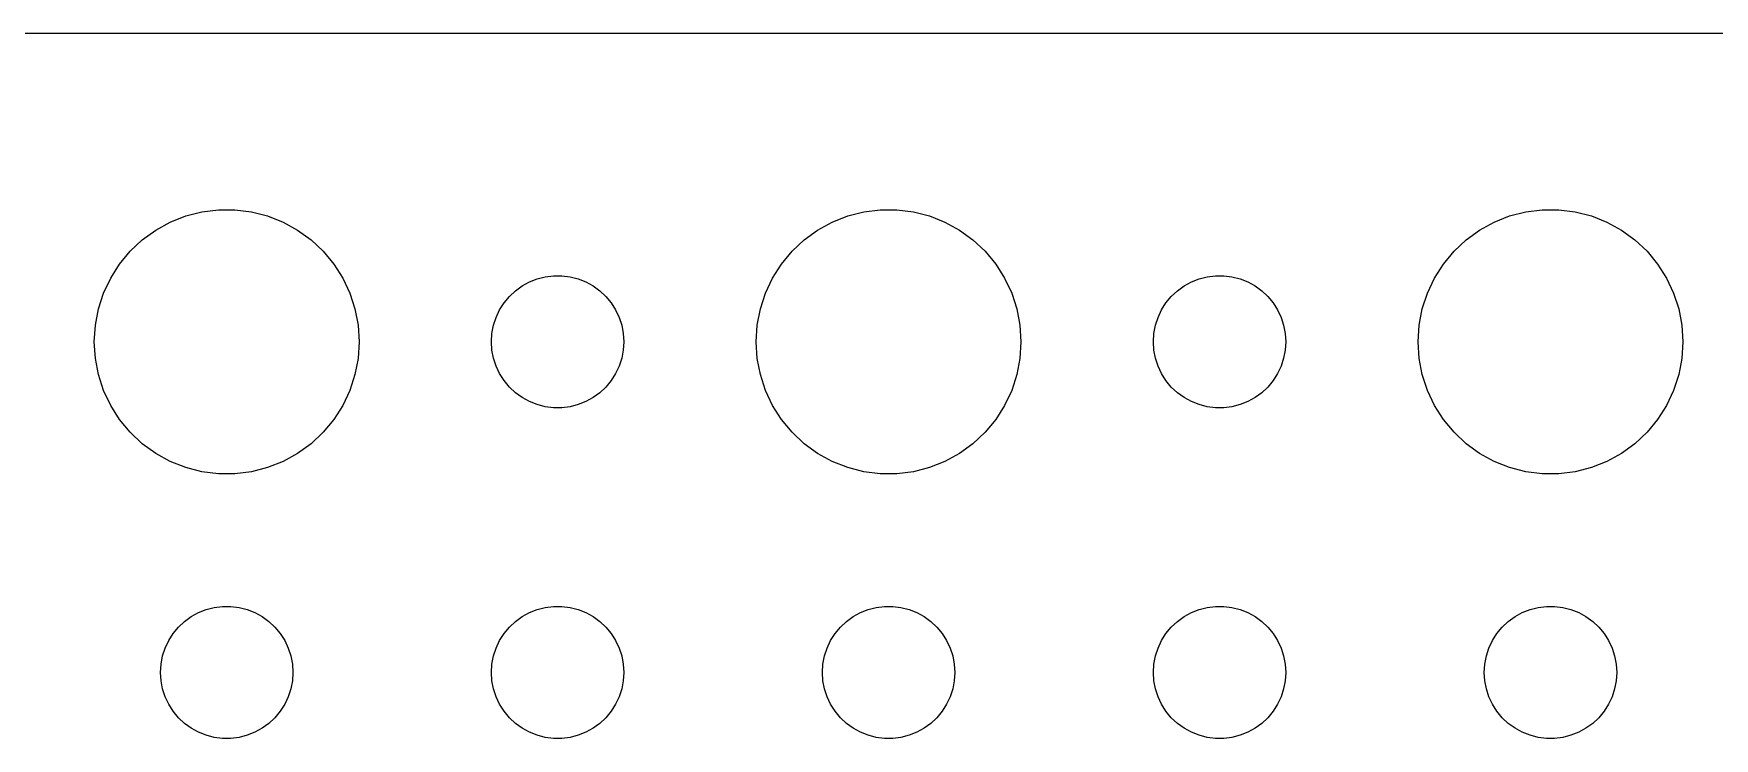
# Model space of a CAD drawing. Header units: metres. Extents: x -134 to 134, y -37 to 37.
# Drawn here: x 63.12 to 101.21, y 21 to 36.99 of the extents above; entities that cross this region are included whole.
import ezdxf

# ---------------------------------------------------------------- set-up
doc = ezdxf.new("R2010")
doc.units = ezdxf.units.M

msp = doc.modelspace()

# ---------------------------------------------------------------- linework, layer by layer
for p, q in [((129.814, 36.9901), (-129.814, 36.9901)), ((66.2227, 32.7145), (66.573, 32.8532)), ((66.573, 32.8532), (66.9379, 32.9469)), ((66.9379, 32.9469), (67.3116, 32.9941)), ((67.3116, 32.9941), (67.6884, 32.9941)), ((67.6884, 32.9941), (68.0621, 32.9469)), ((68.0621, 32.9469), (68.427, 32.8532)), ((68.427, 32.8532), (68.7773, 32.7145)), ((81.2227, 32.7145), (81.573, 32.8532)), ((81.573, 32.8532), (81.9379, 32.9469)), ((81.9379, 32.9469), (82.3116, 32.9941)), ((82.3116, 32.9941), (82.6884, 32.9941)), ((82.6884, 32.9941), (83.0621, 32.9469)), ((83.0621, 32.9469), (83.427, 32.8532)), ((83.427, 32.8532), (83.7773, 32.7145)), ((96.2227, 32.7145), (96.573, 32.8532)), ((96.573, 32.8532), (96.9379, 32.9469)), ((96.9379, 32.9469), (97.3116, 32.9941)), ((97.3116, 32.9941), (97.6884, 32.9941)), ((97.6884, 32.9941), (98.0621, 32.9469)), ((98.0621, 32.9469), (98.427, 32.8532)), ((98.427, 32.8532), (98.7773, 32.7145)), ((65.5877, 32.3115), (65.8925, 32.533)), ((65.8925, 32.533), (66.2227, 32.7145)), ((68.7773, 32.7145), (69.1075, 32.533)), ((69.1075, 32.533), (69.4123, 32.3115)), ((80.5877, 32.3115), (80.8925, 32.533)), ((80.8925, 32.533), (81.2227, 32.7145)), ((83.7773, 32.7145), (84.1075, 32.533)), ((84.1075, 32.533), (84.4123, 32.3115)), ((95.5877, 32.3115), (95.8925, 32.533)), ((95.8925, 32.533), (96.2227, 32.7145)), ((98.7773, 32.7145), (99.1075, 32.533)), ((99.1075, 32.533), (99.4123, 32.3115)), ((65.073, 31.7634), (65.3131, 32.0536)), ((65.3131, 32.0536), (65.5877, 32.3115)), ((69.4123, 32.3115), (69.6869, 32.0536)), ((69.6869, 32.0536), (69.927, 31.7634)), ((80.073, 31.7634), (80.3131, 32.0536)), ((80.3131, 32.0536), (80.5877, 32.3115)), ((84.4123, 32.3115), (84.6869, 32.0536)), ((84.6869, 32.0536), (84.927, 31.7634)), ((95.073, 31.7634), (95.3131, 32.0536)), ((95.3131, 32.0536), (95.5877, 32.3115)), ((99.4123, 32.3115), (99.6869, 32.0536)), ((99.6869, 32.0536), (99.927, 31.7634)), ((64.8711, 31.4453), (65.073, 31.7634)), ((69.927, 31.7634), (70.1289, 31.4453)), ((79.8711, 31.4453), (80.073, 31.7634)), ((84.927, 31.7634), (85.1289, 31.4453)), ((94.8711, 31.4453), (95.073, 31.7634)), ((99.927, 31.7634), (100.129, 31.4453)), ((64.7107, 31.1044), (64.8711, 31.4453)), ((70.1289, 31.4453), (70.2893, 31.1044)), ((74.0439, 31.1558), (74.1963, 31.2665)), ((74.1963, 31.2665), (74.3613, 31.3572)), ((74.3613, 31.3572), (74.5365, 31.4266)), ((74.5365, 31.4266), (74.7189, 31.4734)), ((74.7189, 31.4734), (74.9058, 31.497)), ((74.9058, 31.497), (75.0942, 31.497)), ((75.0942, 31.497), (75.2811, 31.4734)), ((75.2811, 31.4734), (75.4635, 31.4266)), ((75.4635, 31.4266), (75.6387, 31.3572)), ((75.6387, 31.3572), (75.8037, 31.2665)), ((75.8037, 31.2665), (75.9561, 31.1558)), ((79.7107, 31.1044), (79.8711, 31.4453)), ((85.1289, 31.4453), (85.2893, 31.1044)), ((89.0439, 31.1558), (89.1963, 31.2665)), ((89.1963, 31.2665), (89.3613, 31.3572)), ((89.3613, 31.3572), (89.5365, 31.4266)), ((89.5365, 31.4266), (89.7189, 31.4734)), ((89.7189, 31.4734), (89.9058, 31.497)), ((89.9058, 31.497), (90.0942, 31.497)), ((90.0942, 31.497), (90.2811, 31.4734)), ((90.2811, 31.4734), (90.4635, 31.4266)), ((90.4635, 31.4266), (90.6387, 31.3572)), ((90.6387, 31.3572), (90.8037, 31.2665)), ((90.8037, 31.2665), (90.9561, 31.1558)), ((94.7107, 31.1044), (94.8711, 31.4453)), ((100.129, 31.4453), (100.289, 31.1044)), ((64.5943, 30.7461), (64.7107, 31.1044)), ((70.2893, 31.1044), (70.4057, 30.7461)), ((73.6855, 30.7226), (73.7865, 30.8817)), ((73.7865, 30.8817), (73.9065, 31.0268)), ((73.9065, 31.0268), (74.0439, 31.1558)), ((75.9561, 31.1558), (76.0934, 31.0268)), ((76.0934, 31.0268), (76.2135, 30.8817)), ((76.2135, 30.8817), (76.3145, 30.7226)), ((79.5943, 30.7461), (79.7107, 31.1044)), ((85.2893, 31.1044), (85.4057, 30.7461)), ((88.6855, 30.7226), (88.7865, 30.8817)), ((88.7865, 30.8817), (88.9065, 31.0268)), ((88.9065, 31.0268), (89.0439, 31.1558)), ((90.9561, 31.1558), (91.0934, 31.0268)), ((91.0934, 31.0268), (91.2135, 30.8817)), ((91.2135, 30.8817), (91.3145, 30.7226)), ((94.5943, 30.7461), (94.7107, 31.1044)), ((100.289, 31.1044), (100.406, 30.7461)), ((64.5237, 30.376), (64.5943, 30.7461)), ((70.4057, 30.7461), (70.4763, 30.376)), ((73.5471, 30.373), (73.6053, 30.5522)), ((73.6053, 30.5522), (73.6855, 30.7226)), ((76.3145, 30.7226), (76.3947, 30.5522)), ((76.3947, 30.5522), (76.4529, 30.373)), ((79.5237, 30.376), (79.5943, 30.7461)), ((85.4057, 30.7461), (85.4763, 30.376)), ((88.5471, 30.373), (88.6053, 30.5522)), ((88.6053, 30.5522), (88.6855, 30.7226)), ((91.3145, 30.7226), (91.3947, 30.5522)), ((91.3947, 30.5522), (91.4529, 30.373)), ((94.5237, 30.376), (94.5943, 30.7461)), ((100.406, 30.7461), (100.476, 30.376)), ((64.5, 30), (64.5237, 30.376)), ((70.4763, 30.376), (70.5, 30)), ((73.5, 30), (73.5118, 30.188)), ((73.5118, 30.188), (73.5471, 30.373)), ((76.4529, 30.373), (76.4882, 30.188)), ((76.4882, 30.188), (76.5, 30)), ((79.5, 30), (79.5237, 30.376)), ((85.4763, 30.376), (85.5, 30)), ((88.5, 30), (88.5118, 30.188)), ((88.5118, 30.188), (88.5471, 30.373)), ((91.4529, 30.373), (91.4882, 30.188)), ((91.4882, 30.188), (91.5, 30)), ((94.5, 30), (94.5237, 30.376)), ((100.476, 30.376), (100.5, 30)), ((64.5237, 29.624), (64.5, 30)), ((70.5, 30), (70.4763, 29.624)), ((73.5118, 29.812), (73.5, 30)), ((73.5471, 29.627), (73.5118, 29.812)), ((76.4882, 29.812), (76.4529, 29.627)), ((76.5, 30), (76.4882, 29.812)), ((79.5237, 29.624), (79.5, 30)), ((85.5, 30), (85.4763, 29.624)), ((88.5118, 29.812), (88.5, 30)), ((88.5471, 29.627), (88.5118, 29.812)), ((91.4882, 29.812), (91.4529, 29.627)), ((91.5, 30), (91.4882, 29.812)), ((94.5237, 29.624), (94.5, 30)), ((100.5, 30), (100.476, 29.624)), ((64.5943, 29.2539), (64.5237, 29.624)), ((70.4763, 29.624), (70.4057, 29.2539)), ((73.6053, 29.4478), (73.5471, 29.627)), ((73.6855, 29.2774), (73.6053, 29.4478)), ((76.3947, 29.4478), (76.3145, 29.2774)), ((76.4529, 29.627), (76.3947, 29.4478)), ((79.5943, 29.2539), (79.5237, 29.624)), ((85.4763, 29.624), (85.4057, 29.2539)), ((88.6053, 29.4478), (88.5471, 29.627)), ((88.6855, 29.2774), (88.6053, 29.4478)), ((91.3947, 29.4478), (91.3145, 29.2774)), ((91.4529, 29.627), (91.3947, 29.4478)), ((94.5943, 29.2539), (94.5237, 29.624)), ((100.476, 29.624), (100.406, 29.2539)), ((64.7107, 28.8956), (64.5943, 29.2539)), ((70.4057, 29.2539), (70.2893, 28.8956)), ((73.7865, 29.1183), (73.6855, 29.2774)), ((73.9065, 28.9732), (73.7865, 29.1183)), ((74.0439, 28.8442), (73.9065, 28.9732)), ((76.0934, 28.9732), (75.9561, 28.8442)), ((76.2135, 29.1183), (76.0934, 28.9732)), ((76.3145, 29.2774), (76.2135, 29.1183)), ((79.7107, 28.8956), (79.5943, 29.2539)), ((85.4057, 29.2539), (85.2893, 28.8956)), ((88.7865, 29.1183), (88.6855, 29.2774)), ((88.9065, 28.9732), (88.7865, 29.1183)), ((89.0439, 28.8442), (88.9065, 28.9732)), ((91.0934, 28.9732), (90.9561, 28.8442)), ((91.2135, 29.1183), (91.0934, 28.9732)), ((91.3145, 29.2774), (91.2135, 29.1183)), ((94.7107, 28.8956), (94.5943, 29.2539)), ((100.406, 29.2539), (100.289, 28.8956)), ((64.8711, 28.5547), (64.7107, 28.8956)), ((70.2893, 28.8956), (70.1289, 28.5547)), ((74.1963, 28.7335), (74.0439, 28.8442)), ((74.3613, 28.6427), (74.1963, 28.7335)), ((74.5365, 28.5734), (74.3613, 28.6427)), ((74.7189, 28.5266), (74.5365, 28.5734)), ((75.4635, 28.5734), (75.2811, 28.5266)), ((75.6387, 28.6427), (75.4635, 28.5734)), ((75.8037, 28.7335), (75.6387, 28.6427)), ((75.9561, 28.8442), (75.8037, 28.7335)), ((79.8711, 28.5547), (79.7107, 28.8956)), ((85.2893, 28.8956), (85.1289, 28.5547)), ((89.1963, 28.7335), (89.0439, 28.8442)), ((89.3613, 28.6427), (89.1963, 28.7335)), ((89.5365, 28.5734), (89.3613, 28.6427)), ((89.7189, 28.5266), (89.5365, 28.5734)), ((90.4635, 28.5734), (90.2811, 28.5266)), ((90.6387, 28.6427), (90.4635, 28.5734)), ((90.8037, 28.7335), (90.6387, 28.6427)), ((90.9561, 28.8442), (90.8037, 28.7335)), ((94.8711, 28.5547), (94.7107, 28.8956)), ((100.289, 28.8956), (100.129, 28.5547)), ((65.073, 28.2366), (64.8711, 28.5547)), ((65.3131, 27.9464), (65.073, 28.2366)), ((69.927, 28.2366), (69.6869, 27.9464)), ((70.1289, 28.5547), (69.927, 28.2366)), ((74.9058, 28.503), (74.7189, 28.5266)), ((75.0942, 28.503), (74.9058, 28.503)), ((75.2811, 28.5266), (75.0942, 28.503)), ((80.073, 28.2366), (79.8711, 28.5547)), ((80.3131, 27.9464), (80.073, 28.2366)), ((84.927, 28.2366), (84.6869, 27.9464)), ((85.1289, 28.5547), (84.927, 28.2366)), ((89.9058, 28.503), (89.7189, 28.5266)), ((90.0942, 28.503), (89.9058, 28.503)), ((90.2811, 28.5266), (90.0942, 28.503)), ((95.073, 28.2366), (94.8711, 28.5547)), ((95.3131, 27.9464), (95.073, 28.2366)), ((99.927, 28.2366), (99.6869, 27.9464)), ((100.129, 28.5547), (99.927, 28.2366)), ((65.5877, 27.6884), (65.3131, 27.9464)), ((69.6869, 27.9464), (69.4123, 27.6884)), ((80.5877, 27.6884), (80.3131, 27.9464)), ((84.6869, 27.9464), (84.4123, 27.6884)), ((95.5877, 27.6884), (95.3131, 27.9464)), ((99.6869, 27.9464), (99.4123, 27.6884)), ((65.8925, 27.467), (65.5877, 27.6884)), ((66.2227, 27.2855), (65.8925, 27.467)), ((69.1075, 27.467), (68.7773, 27.2855)), ((69.4123, 27.6884), (69.1075, 27.467)), ((80.8925, 27.467), (80.5877, 27.6884)), ((81.2227, 27.2855), (80.8925, 27.467)), ((84.1075, 27.467), (83.7773, 27.2855)), ((84.4123, 27.6884), (84.1075, 27.467)), ((95.8925, 27.467), (95.5877, 27.6884)), ((96.2227, 27.2855), (95.8925, 27.467)), ((99.1075, 27.467), (98.7773, 27.2855)), ((99.4123, 27.6884), (99.1075, 27.467)), ((66.573, 27.1468), (66.2227, 27.2855)), ((66.9379, 27.0531), (66.573, 27.1468)), ((67.3116, 27.0059), (66.9379, 27.0531)), ((68.0621, 27.0531), (67.6884, 27.0059)), ((68.427, 27.1468), (68.0621, 27.0531)), ((68.7773, 27.2855), (68.427, 27.1468)), ((81.573, 27.1468), (81.2227, 27.2855)), ((81.9379, 27.0531), (81.573, 27.1468)), ((82.3116, 27.0059), (81.9379, 27.0531)), ((83.0621, 27.0531), (82.6884, 27.0059)), ((83.427, 27.1468), (83.0621, 27.0531)), ((83.7773, 27.2855), (83.427, 27.1468)), ((96.573, 27.1468), (96.2227, 27.2855)), ((96.9379, 27.0531), (96.573, 27.1468)), ((97.3116, 27.0059), (96.9379, 27.0531)), ((98.0621, 27.0531), (97.6884, 27.0059)), ((98.427, 27.1468), (98.0621, 27.0531)), ((98.7773, 27.2855), (98.427, 27.1468)), ((67.6884, 27.0059), (67.3116, 27.0059)), ((82.6884, 27.0059), (82.3116, 27.0059)), ((97.6884, 27.0059), (97.3116, 27.0059)), ((67.2189, 23.9734), (67.4058, 23.997)), ((67.4058, 23.997), (67.5942, 23.997)), ((67.5942, 23.997), (67.7811, 23.9734)), ((74.7189, 23.9734), (74.9058, 23.997)), ((74.9058, 23.997), (75.0942, 23.997)), ((75.0942, 23.997), (75.2811, 23.9734)), ((82.2189, 23.9734), (82.4058, 23.997)), ((82.4058, 23.997), (82.5942, 23.997)), ((82.5942, 23.997), (82.7811, 23.9734)), ((89.7189, 23.9734), (89.9058, 23.997)), ((89.9058, 23.997), (90.0942, 23.997)), ((90.0942, 23.997), (90.2811, 23.9734)), ((97.2189, 23.9734), (97.4058, 23.997)), ((97.4058, 23.997), (97.5942, 23.997)), ((97.5942, 23.997), (97.7811, 23.9734)), ((66.4065, 23.5268), (66.5439, 23.6558)), ((66.5439, 23.6558), (66.6963, 23.7665)), ((66.6963, 23.7665), (66.8613, 23.8572)), ((66.8613, 23.8572), (67.0365, 23.9266)), ((67.0365, 23.9266), (67.2189, 23.9734)), ((67.7811, 23.9734), (67.9635, 23.9266)), ((67.9635, 23.9266), (68.1387, 23.8572)), ((68.1387, 23.8572), (68.3037, 23.7665)), ((68.3037, 23.7665), (68.4561, 23.6558)), ((68.4561, 23.6558), (68.5934, 23.5268)), ((73.9065, 23.5268), (74.0439, 23.6558)), ((74.0439, 23.6558), (74.1963, 23.7665)), ((74.1963, 23.7665), (74.3613, 23.8572)), ((74.3613, 23.8572), (74.5365, 23.9266)), ((74.5365, 23.9266), (74.7189, 23.9734)), ((75.2811, 23.9734), (75.4635, 23.9266)), ((75.4635, 23.9266), (75.6387, 23.8572)), ((75.6387, 23.8572), (75.8037, 23.7665)), ((75.8037, 23.7665), (75.9561, 23.6558)), ((75.9561, 23.6558), (76.0934, 23.5268)), ((81.4065, 23.5268), (81.5439, 23.6558)), ((81.5439, 23.6558), (81.6963, 23.7665)), ((81.6963, 23.7665), (81.8613, 23.8572)), ((81.8613, 23.8572), (82.0365, 23.9266)), ((82.0365, 23.9266), (82.2189, 23.9734)), ((82.7811, 23.9734), (82.9635, 23.9266)), ((82.9635, 23.9266), (83.1387, 23.8572)), ((83.1387, 23.8572), (83.3037, 23.7665)), ((83.3037, 23.7665), (83.4561, 23.6558)), ((83.4561, 23.6558), (83.5934, 23.5268)), ((88.9065, 23.5268), (89.0439, 23.6558)), ((89.0439, 23.6558), (89.1963, 23.7665)), ((89.1963, 23.7665), (89.3613, 23.8572)), ((89.3613, 23.8572), (89.5365, 23.9266)), ((89.5365, 23.9266), (89.7189, 23.9734)), ((90.2811, 23.9734), (90.4635, 23.9266)), ((90.4635, 23.9266), (90.6387, 23.8572)), ((90.6387, 23.8572), (90.8037, 23.7665)), ((90.8037, 23.7665), (90.9561, 23.6558)), ((90.9561, 23.6558), (91.0934, 23.5268)), ((96.4065, 23.5268), (96.5439, 23.6558)), ((96.5439, 23.6558), (96.6963, 23.7665)), ((96.6963, 23.7665), (96.8613, 23.8572)), ((96.8613, 23.8572), (97.0365, 23.9266)), ((97.0365, 23.9266), (97.2189, 23.9734)), ((97.7811, 23.9734), (97.9635, 23.9266)), ((97.9635, 23.9266), (98.1387, 23.8572)), ((98.1387, 23.8572), (98.3037, 23.7665)), ((98.3037, 23.7665), (98.4561, 23.6558)), ((98.4561, 23.6558), (98.5934, 23.5268)), ((66.1855, 23.2226), (66.2865, 23.3817)), ((66.2865, 23.3817), (66.4065, 23.5268)), ((68.5934, 23.5268), (68.7135, 23.3817)), ((68.7135, 23.3817), (68.8145, 23.2226)), ((73.6855, 23.2226), (73.7865, 23.3817)), ((73.7865, 23.3817), (73.9065, 23.5268)), ((76.0934, 23.5268), (76.2135, 23.3817)), ((76.2135, 23.3817), (76.3145, 23.2226)), ((81.1855, 23.2226), (81.2865, 23.3817)), ((81.2865, 23.3817), (81.4065, 23.5268)), ((83.5934, 23.5268), (83.7135, 23.3817)), ((83.7135, 23.3817), (83.8145, 23.2226)), ((88.6855, 23.2226), (88.7865, 23.3817)), ((88.7865, 23.3817), (88.9065, 23.5268)), ((91.0934, 23.5268), (91.2135, 23.3817)), ((91.2135, 23.3817), (91.3145, 23.2226)), ((96.1855, 23.2226), (96.2865, 23.3817)), ((96.2865, 23.3817), (96.4065, 23.5268)), ((98.5934, 23.5268), (98.7135, 23.3817)), ((98.7135, 23.3817), (98.8145, 23.2226)), ((66.0118, 22.688), (66.0471, 22.873)), ((66.0471, 22.873), (66.1053, 23.0522)), ((66.1053, 23.0522), (66.1855, 23.2226)), ((68.8145, 23.2226), (68.8947, 23.0522)), ((68.8947, 23.0522), (68.9529, 22.873)), ((68.9529, 22.873), (68.9882, 22.688)), ((73.5118, 22.688), (73.5471, 22.873)), ((73.5471, 22.873), (73.6053, 23.0522)), ((73.6053, 23.0522), (73.6855, 23.2226)), ((76.3145, 23.2226), (76.3947, 23.0522)), ((76.3947, 23.0522), (76.4529, 22.873)), ((76.4529, 22.873), (76.4882, 22.688)), ((81.0118, 22.688), (81.0471, 22.873)), ((81.0471, 22.873), (81.1053, 23.0522)), ((81.1053, 23.0522), (81.1855, 23.2226)), ((83.8145, 23.2226), (83.8947, 23.0522)), ((83.8947, 23.0522), (83.9529, 22.873)), ((83.9529, 22.873), (83.9882, 22.688)), ((88.5118, 22.688), (88.5471, 22.873)), ((88.5471, 22.873), (88.6053, 23.0522)), ((88.6053, 23.0522), (88.6855, 23.2226)), ((91.3145, 23.2226), (91.3947, 23.0522)), ((91.3947, 23.0522), (91.4529, 22.873)), ((91.4529, 22.873), (91.4882, 22.688)), ((96.0118, 22.688), (96.0471, 22.873)), ((96.0471, 22.873), (96.1053, 23.0522)), ((96.1053, 23.0522), (96.1855, 23.2226)), ((98.8145, 23.2226), (98.8947, 23.0522)), ((98.8947, 23.0522), (98.9529, 22.873)), ((98.9529, 22.873), (98.9882, 22.688)), ((66, 22.5), (66.0118, 22.688)), ((66.0118, 22.312), (66, 22.5)), ((68.9882, 22.688), (69, 22.5)), ((69, 22.5), (68.9882, 22.312)), ((73.5, 22.5), (73.5118, 22.688)), ((73.5118, 22.312), (73.5, 22.5)), ((76.4882, 22.688), (76.5, 22.5)), ((76.5, 22.5), (76.4882, 22.312)), ((81, 22.5), (81.0118, 22.688)), ((81.0118, 22.312), (81, 22.5)), ((83.9882, 22.688), (84, 22.5)), ((84, 22.5), (83.9882, 22.312)), ((88.5, 22.5), (88.5118, 22.688)), ((88.5118, 22.312), (88.5, 22.5)), ((91.4882, 22.688), (91.5, 22.5)), ((91.5, 22.5), (91.4882, 22.312)), ((96, 22.5), (96.0118, 22.688)), ((96.0118, 22.312), (96, 22.5)), ((98.9882, 22.688), (99, 22.5)), ((99, 22.5), (98.9882, 22.312)), ((66.0471, 22.127), (66.0118, 22.312)), ((66.1053, 21.9478), (66.0471, 22.127)), ((68.9529, 22.127), (68.8947, 21.9478)), ((68.9882, 22.312), (68.9529, 22.127)), ((73.5471, 22.127), (73.5118, 22.312)), ((73.6053, 21.9478), (73.5471, 22.127)), ((76.4529, 22.127), (76.3947, 21.9478)), ((76.4882, 22.312), (76.4529, 22.127)), ((81.0471, 22.127), (81.0118, 22.312)), ((81.1053, 21.9478), (81.0471, 22.127)), ((83.9529, 22.127), (83.8947, 21.9478)), ((83.9882, 22.312), (83.9529, 22.127)), ((88.5471, 22.127), (88.5118, 22.312)), ((88.6053, 21.9478), (88.5471, 22.127)), ((91.4529, 22.127), (91.3947, 21.9478)), ((91.4882, 22.312), (91.4529, 22.127)), ((96.0471, 22.127), (96.0118, 22.312)), ((96.1053, 21.9478), (96.0471, 22.127)), ((98.9529, 22.127), (98.8947, 21.9478)), ((98.9882, 22.312), (98.9529, 22.127)), ((66.1855, 21.7774), (66.1053, 21.9478)), ((66.2865, 21.6183), (66.1855, 21.7774)), ((68.8145, 21.7774), (68.7135, 21.6183)), ((68.8947, 21.9478), (68.8145, 21.7774)), ((73.6855, 21.7774), (73.6053, 21.9478)), ((73.7865, 21.6183), (73.6855, 21.7774)), ((76.3145, 21.7774), (76.2135, 21.6183)), ((76.3947, 21.9478), (76.3145, 21.7774)), ((81.1855, 21.7774), (81.1053, 21.9478)), ((81.2865, 21.6183), (81.1855, 21.7774)), ((83.8145, 21.7774), (83.7135, 21.6183)), ((83.8947, 21.9478), (83.8145, 21.7774)), ((88.6855, 21.7774), (88.6053, 21.9478)), ((88.7865, 21.6183), (88.6855, 21.7774)), ((91.3145, 21.7774), (91.2135, 21.6183)), ((91.3947, 21.9478), (91.3145, 21.7774)), ((96.1855, 21.7774), (96.1053, 21.9478)), ((96.2865, 21.6183), (96.1855, 21.7774)), ((98.8145, 21.7774), (98.7135, 21.6183)), ((98.8947, 21.9478), (98.8145, 21.7774)), ((66.4065, 21.4732), (66.2865, 21.6183)), ((66.5439, 21.3442), (66.4065, 21.4732)), ((66.6963, 21.2335), (66.5439, 21.3442)), ((68.4561, 21.3442), (68.3037, 21.2335)), ((68.5934, 21.4732), (68.4561, 21.3442)), ((68.7135, 21.6183), (68.5934, 21.4732)), ((73.9065, 21.4732), (73.7865, 21.6183)), ((74.0439, 21.3442), (73.9065, 21.4732)), ((74.1963, 21.2335), (74.0439, 21.3442)), ((75.9561, 21.3442), (75.8037, 21.2335)), ((76.0934, 21.4732), (75.9561, 21.3442)), ((76.2135, 21.6183), (76.0934, 21.4732)), ((81.4065, 21.4732), (81.2865, 21.6183)), ((81.5439, 21.3442), (81.4065, 21.4732)), ((81.6963, 21.2335), (81.5439, 21.3442)), ((83.4561, 21.3442), (83.3037, 21.2335)), ((83.5934, 21.4732), (83.4561, 21.3442)), ((83.7135, 21.6183), (83.5934, 21.4732)), ((88.9065, 21.4732), (88.7865, 21.6183)), ((89.0439, 21.3442), (88.9065, 21.4732)), ((89.1963, 21.2335), (89.0439, 21.3442)), ((90.9561, 21.3442), (90.8037, 21.2335)), ((91.0934, 21.4732), (90.9561, 21.3442)), ((91.2135, 21.6183), (91.0934, 21.4732)), ((96.4065, 21.4732), (96.2865, 21.6183)), ((96.5439, 21.3442), (96.4065, 21.4732)), ((96.6963, 21.2335), (96.5439, 21.3442)), ((98.4561, 21.3442), (98.3037, 21.2335)), ((98.5934, 21.4732), (98.4561, 21.3442)), ((98.7135, 21.6183), (98.5934, 21.4732)), ((66.8613, 21.1427), (66.6963, 21.2335)), ((67.0365, 21.0734), (66.8613, 21.1427)), ((67.2189, 21.0266), (67.0365, 21.0734)), ((67.4058, 21.003), (67.2189, 21.0266)), ((67.5942, 21.003), (67.4058, 21.003)), ((67.7811, 21.0266), (67.5942, 21.003)), ((67.9635, 21.0734), (67.7811, 21.0266)), ((68.1387, 21.1427), (67.9635, 21.0734)), ((68.3037, 21.2335), (68.1387, 21.1427)), ((74.3613, 21.1427), (74.1963, 21.2335)), ((74.5365, 21.0734), (74.3613, 21.1427)), ((74.7189, 21.0266), (74.5365, 21.0734)), ((74.9058, 21.003), (74.7189, 21.0266)), ((75.0942, 21.003), (74.9058, 21.003)), ((75.2811, 21.0266), (75.0942, 21.003)), ((75.4635, 21.0734), (75.2811, 21.0266)), ((75.6387, 21.1427), (75.4635, 21.0734)), ((75.8037, 21.2335), (75.6387, 21.1427)), ((81.8613, 21.1427), (81.6963, 21.2335)), ((82.0365, 21.0734), (81.8613, 21.1427)), ((82.2189, 21.0266), (82.0365, 21.0734)), ((82.4058, 21.003), (82.2189, 21.0266)), ((82.5942, 21.003), (82.4058, 21.003)), ((82.7811, 21.0266), (82.5942, 21.003)), ((82.9635, 21.0734), (82.7811, 21.0266)), ((83.1387, 21.1427), (82.9635, 21.0734)), ((83.3037, 21.2335), (83.1387, 21.1427)), ((89.3613, 21.1427), (89.1963, 21.2335)), ((89.5365, 21.0734), (89.3613, 21.1427)), ((89.7189, 21.0266), (89.5365, 21.0734)), ((89.9058, 21.003), (89.7189, 21.0266)), ((90.0942, 21.003), (89.9058, 21.003)), ((90.2811, 21.0266), (90.0942, 21.003)), ((90.4635, 21.0734), (90.2811, 21.0266)), ((90.6387, 21.1427), (90.4635, 21.0734)), ((90.8037, 21.2335), (90.6387, 21.1427)), ((96.8613, 21.1427), (96.6963, 21.2335)), ((97.0365, 21.0734), (96.8613, 21.1427)), ((97.2189, 21.0266), (97.0365, 21.0734)), ((97.4058, 21.003), (97.2189, 21.0266)), ((97.5942, 21.003), (97.4058, 21.003)), ((97.7811, 21.0266), (97.5942, 21.003)), ((97.9635, 21.0734), (97.7811, 21.0266)), ((98.1387, 21.1427), (97.9635, 21.0734)), ((98.3037, 21.2335), (98.1387, 21.1427))]:
    msp.add_line(p, q)

doc.saveas('drawing.dxf')
